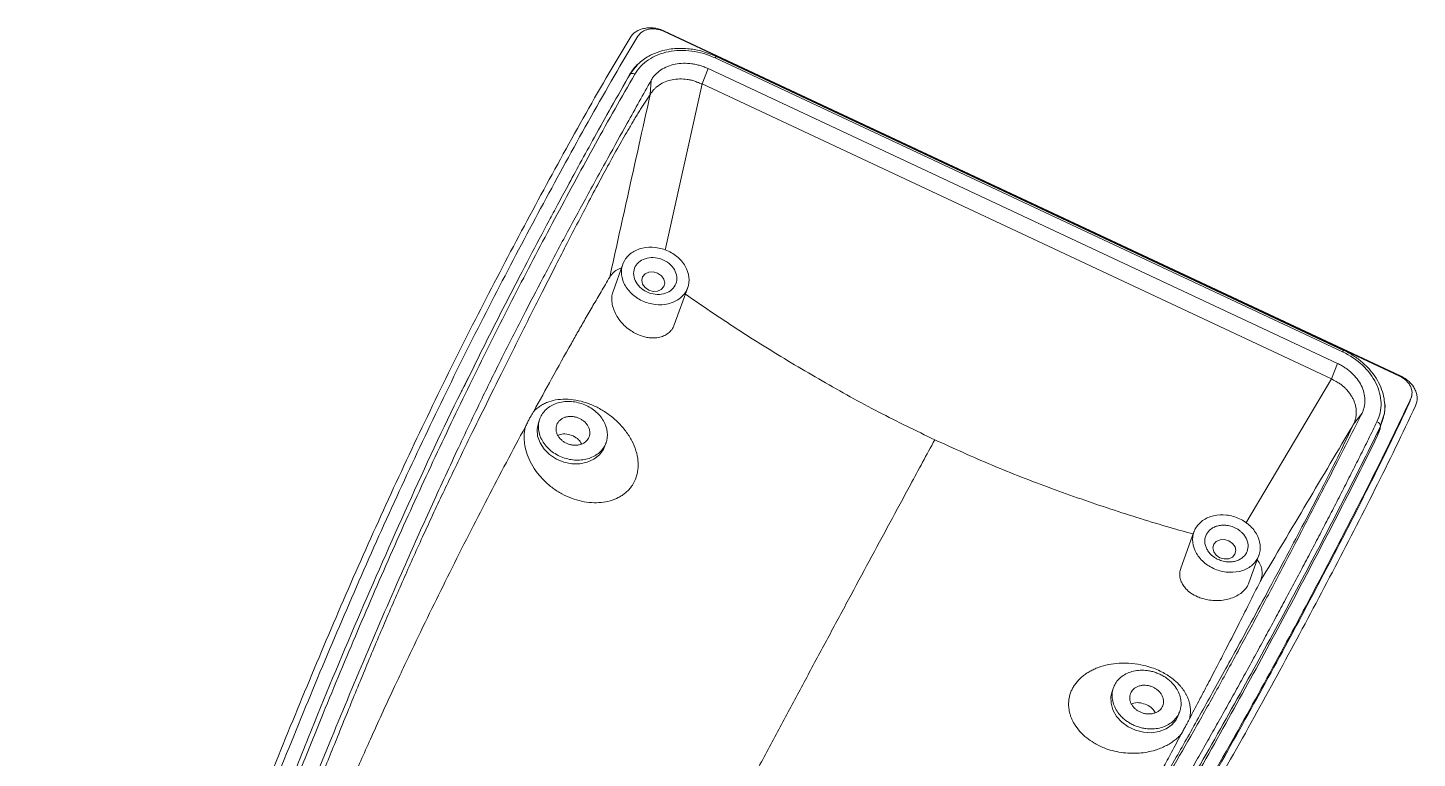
# Model space of a CAD drawing. Header units: inches. Extents: x 1474 to 3696, y 573 to 1061.
# Drawn here: x 2639.7 to 2740.4, y 757 to 809.9 of the extents above; entities that cross this region are included whole.
import ezdxf

# ---------------------------------------------------------------- set-up
doc = ezdxf.new("R2010")
doc.units = ezdxf.units.IN

msp = doc.modelspace()

# ---------------------------------------------------------------- linework, layer by layer
at = {"color": 7, "linetype": 'Continuous', "lineweight": 15}
for p, q in [((2685.748, 809.637), (2739.083, 784.654)), ((2739.149, 784.67), (2685.814, 809.653)), ((2689.485, 807.709), (2734.951, 786.412)), ((2735.024, 786.526), (2689.558, 807.823)), ((2688.985, 806.932), (2688.542, 805.822)), ((2688.985, 806.932), (2734.588, 785.57)), ((2684.785, 805.058), (2684.854, 806.096)), ((2688.542, 805.822), (2734.144, 784.461)), ((2682.798, 792.765), (2682.088, 790.797)), ((2686.527, 788.369), (2687.501, 791.067)), ((2734.588, 785.57), (2734.144, 784.461)), ((2739.908, 783.11), (2739.969, 783.295)), ((2739.892, 783.041), (2739.782, 782.705)), ((2676.785, 781.564), (2676.685, 781.286)), ((2736.355, 781.971), (2735.749, 781.186)), ((2737.731, 781.176), (2737.966, 781.892)), ((2737.688, 781.011), (2737.457, 780.308)), ((2681.482, 779.555), (2681.582, 779.832)), ((2724.182, 773.379), (2723.229, 770.738)), ((2728.164, 769.682), (2728.885, 771.682)), ((2718.35, 762.094), (2718.25, 761.816)), ((2723.047, 760.085), (2723.147, 760.362))]:
    msp.add_line(p, q, dxfattribs=at)
at = {"color": 8, "linetype": 'Continuous', "lineweight": 15}
for p, q in [((2682.403, 804.915), (2683.286, 806.494)), ((2688.542, 805.822), (2685.875, 793.774)), ((2671.239, 783.815), (2672.017, 785.362)), ((2734.144, 784.461), (2727.939, 774.012))]:
    msp.add_line(p, q, dxfattribs=at)
at = {"color": 7, "linetype": 'Continuous', "lineweight": 15, "flags": 128}
for points in [[(2683.286, 806.494), (2683.308, 806.529), (2683.34, 806.557), (2683.382, 806.577), (2683.432, 806.588), (2683.488, 806.589), (2683.548, 806.581), (2683.61, 806.564), (2683.672, 806.537)], [(2684.232, 791.86), (2684.167, 791.599), (2684.229, 791.323), (2684.408, 791.074), (2684.677, 790.89), (2684.996, 790.798), (2685.315, 790.814), (2685.586, 790.934), (2685.768, 791.14), (2685.833, 791.401), (2685.771, 791.678), (2685.591, 791.927), (2685.322, 792.111), (2685.004, 792.202), (2684.685, 792.186), (2684.414, 792.066), (2684.232, 791.86)], [(2735.01, 786.463), (2735.02, 786.494), (2735.025, 786.515), (2735.025, 786.525), (2735.02, 786.524), (2735.009, 786.511), (2734.994, 786.487), (2734.974, 786.454), (2734.951, 786.412)], [(2681.482, 779.555), (2681.388, 779.341), (2681.103, 778.948), (2680.709, 778.634), (2680.227, 778.416), (2679.684, 778.307), (2679.108, 778.311), (2678.531, 778.429), (2677.984, 778.655), (2677.496, 778.975), (2677.094, 779.374), (2676.799, 779.829), (2676.627, 780.316), (2676.588, 780.808), (2676.683, 781.28), (2676.685, 781.286)], [(2725.616, 772.475), (2725.551, 772.214), (2725.613, 771.938), (2725.792, 771.688), (2726.062, 771.504), (2726.38, 771.413), (2726.699, 771.429), (2726.97, 771.549), (2727.152, 771.755), (2727.217, 772.016), (2727.155, 772.292), (2726.976, 772.541), (2726.706, 772.725), (2726.388, 772.817), (2726.069, 772.801), (2725.798, 772.681), (2725.616, 772.475)], [(2718.25, 761.816), (2718.164, 761.459), (2718.169, 760.969), (2718.309, 760.479), (2718.574, 760.013), (2718.952, 759.599), (2719.42, 759.257), (2719.955, 759.006), (2720.528, 758.86), (2721.107, 758.827), (2721.661, 758.909), (2722.16, 759.1), (2722.578, 759.391), (2722.892, 759.767), (2723.047, 760.085)]]:
    msp.add_lwpolyline(points, dxfattribs=at)
at = {"color": 8, "linetype": 'Continuous', "lineweight": 15}
msp.add_arc((2689.831, 807.566), 0.374, 136.73673, 157.56503, dxfattribs=at)
at = {"color": 7, "linetype": 'Continuous', "lineweight": 15}
msp.add_arc((2737.354, 781.028), 0.334, 357.03115, 74.8737, dxfattribs=at)
for points, knots in [([(2685.814, 809.653), (2685.699, 809.707), (2685.581, 809.752), (2685.341, 809.823), (2685.217, 809.85), (2684.97, 809.884), (2684.848, 809.891), (2684.606, 809.886), (2684.486, 809.873), (2684.257, 809.829), (2684.148, 809.798), (2683.94, 809.716), (2683.841, 809.665), (2683.574, 809.492), (2683.428, 809.343), (2683.323, 809.17)], [0, 0, 0, 0, 0.125, 0.125, 0.25, 0.25, 0.375, 0.375, 0.5, 0.5, 0.625, 0.625, 0.75, 0.75, 1, 1, 1, 1]), ([(2683.886, 809.275), (2683.964, 809.404), (2684.073, 809.514), (2684.273, 809.646), (2684.345, 809.683), (2684.5, 809.744), (2684.583, 809.768), (2684.754, 809.802), (2684.842, 809.811), (2685.023, 809.816), (2685.117, 809.81), (2685.392, 809.772), (2685.576, 809.718), (2685.748, 809.637)], [0, 0, 0, 0, 0.25, 0.25, 0.375, 0.375, 0.5, 0.5, 0.625, 0.625, 0.75, 0.75, 1, 1, 1, 1]), ([(2683.323, 809.17), (2682.156, 807.247), (2681.03, 805.299), (2678.821, 801.375), (2677.74, 799.401), (2675.597, 795.434), (2674.536, 793.44), (2672.435, 789.402), (2671.395, 787.356), (2668.306, 781.119), (2666.294, 776.849), (2662.416, 768.17), (2660.543, 763.76), (2657.791, 757.022), (2656.883, 754.757), (2655.086, 750.185), (2654.196, 747.878), (2652.45, 743.221), (2651.596, 740.873), (2649.936, 736.136), (2649.13, 733.747), (2647.562, 728.939), (2646.799, 726.522), (2645.297, 721.692), (2644.557, 719.277), (2643.089, 714.432), (2642.358, 712.004), (2640.958, 707.098), (2640.288, 704.62), (2639.686, 702.099)], [0, 0, 0, 0, 0.0625, 0.0625, 0.125, 0.125, 0.1875, 0.1875, 0.25, 0.25, 0.375, 0.375, 0.5, 0.5, 0.5625, 0.5625, 0.625, 0.625, 0.6875, 0.6875, 0.75, 0.75, 0.8125, 0.8125, 0.875, 0.875, 0.9375, 0.9375, 1, 1, 1, 1]), ([(2640.295, 702.32), (2640.895, 704.832), (2641.563, 707.306), (2642.962, 712.207), (2643.691, 714.635), (2645.16, 719.477), (2645.9, 721.892), (2647.401, 726.721), (2648.164, 729.137), (2649.732, 733.943), (2650.538, 736.331), (2652.195, 741.063), (2653.05, 743.407), (2654.792, 748.054), (2655.679, 750.356), (2657.475, 754.922), (2658.382, 757.187), (2661.134, 763.922), (2663.006, 768.333), (2666.885, 777.011), (2668.897, 781.278), (2671.979, 787.5), (2673.017, 789.541), (2675.114, 793.572), (2676.173, 795.564), (2678.312, 799.524), (2679.392, 801.495), (2681.597, 805.412), (2682.722, 807.357), (2683.886, 809.275)], [0, 0, 0, 0, 0.0625, 0.0625, 0.125, 0.125, 0.1875, 0.1875, 0.25, 0.25, 0.3125, 0.3125, 0.375, 0.375, 0.4375, 0.4375, 0.5, 0.5, 0.625, 0.625, 0.75, 0.75, 0.8125, 0.8125, 0.875, 0.875, 0.9375, 0.9375, 1, 1, 1, 1]), ([(2689.557, 807.823), (2689.19, 807.971), (2688.528, 808.239), (2687.587, 808.391), (2686.87, 808.411), (2686.257, 808.361), (2685.607, 808.234), (2684.832, 807.949), (2683.975, 807.422), (2683.567, 806.865), (2683.344, 806.56)], [0, 0, 0, 0, 0.15694263, 0.28368115, 0.38001499, 0.45054585, 0.54082221, 0.6623639, 0.81538745, 1, 1, 1, 1]), ([(2683.672, 806.537), (2683.907, 806.942), (2684.244, 807.298), (2685.075, 807.852), (2685.568, 808.053), (2686.64, 808.269), (2687.219, 808.285), (2688.374, 808.13), (2688.951, 807.96), (2689.485, 807.709)], [0, 0, 0, 0, 0.25, 0.25, 0.5, 0.5, 0.75, 0.75, 1, 1, 1, 1]), ([(2642.199, 703.921), (2642.293, 704.296), (2642.481, 705.046), (2642.773, 706.165), (2643.071, 707.279), (2643.345, 708.273), (2643.683, 709.488), (2644.184, 711.247), (2645.038, 714.148), (2646.263, 718.194), (2647.563, 722.446), (2648.8, 726.429), (2649.865, 729.794), (2650.956, 733.153), (2652.153, 736.719), (2653.462, 740.48), (2654.898, 744.425), (2656.368, 748.334), (2657.868, 752.207), (2659.389, 756.047), (2660.823, 759.594), (2662.166, 762.85), (2663.415, 765.82), (2664.675, 768.76), (2665.948, 771.671), (2667.238, 774.553), (2668.544, 777.406), (2669.868, 780.226), (2671.203, 783.012), (2672.549, 785.76), (2673.905, 788.465), (2675.27, 791.128), (2676.643, 793.756), (2678.023, 796.353), (2679.412, 798.927), (2680.813, 801.483), (2682.226, 804.024), (2683.19, 805.7), (2683.672, 806.537)], [0, 0, 0, 0, 0.00982712, 0.0196431, 0.02944791, 0.03924154, 0.04600196, 0.06173417, 0.08614113, 0.12380531, 0.1708362, 0.20116236, 0.23153486, 0.26195454, 0.29242234, 0.32904372, 0.36569822, 0.40238591, 0.43910586, 0.47585717, 0.51263916, 0.54187568, 0.5710403, 0.60013279, 0.629153, 0.65810114, 0.68698053, 0.71579214, 0.74453647, 0.77321254, 0.80182028, 0.83035478, 0.85881464, 0.88719966, 0.91550964, 0.94374491, 0.97190841, 1, 1, 1, 1]), ([(2683.345, 806.561), (2682.88, 805.753), (2682.003, 804.228), (2680.792, 802.059), (2679.743, 800.155), (2678.852, 798.519), (2678.107, 797.139), (2677.184, 795.417), (2676.024, 793.229), (2674.206, 789.73), (2672.618, 786.617), (2671.536, 784.372), (2671.296, 783.872)], [0, 0, 0, 0, 0.1098589, 0.2074722, 0.2928461, 0.3659866, 0.4268971, 0.477416, 0.5957105, 0.7174639, 0.9370596, 1, 1, 1, 1]), ([(2684.854, 806.096), (2684.875, 806.132), (2684.918, 806.204), (2684.992, 806.307), (2685.072, 806.408), (2685.187, 806.535), (2685.347, 806.684), (2685.631, 806.896), (2686.036, 807.109), (2686.586, 807.271), (2687.18, 807.337), (2687.695, 807.306), (2688.105, 807.234), (2688.408, 807.156), (2688.704, 807.058), (2688.892, 806.973), (2688.985, 806.932)], [0, 0, 0, 0, 0.0314535, 0.0629934, 0.0946988, 0.1266477, 0.1898026, 0.2530692, 0.3781698, 0.5028677, 0.627673, 0.7525856, 0.8150254, 0.8773618, 0.9391592, 1, 1, 1, 1]), ([(2643.282, 703.295), (2643.413, 703.777), (2643.675, 704.741), (2644.069, 706.177), (2644.465, 707.606), (2644.863, 709.026), (2645.262, 710.437), (2645.662, 711.84), (2646.065, 713.236), (2646.47, 714.624), (2646.876, 716.006), (2647.502, 718.111), (2648.351, 720.918), (2649.432, 724.413), (2650.525, 727.857), (2651.755, 731.647), (2653.151, 735.804), (2654.739, 740.34), (2656.641, 745.569), (2658.892, 751.49), (2661.491, 757.997), (2664.176, 764.437), (2666.639, 770.122), (2668.848, 775.061), (2670.74, 779.169), (2672.46, 782.786), (2674.061, 786.036), (2675.542, 788.95), (2677.066, 791.873), (2678.571, 794.699), (2680.131, 797.574), (2681.635, 800.312), (2683.227, 803.182), (2684.276, 805.061), (2684.854, 806.096)], [0, 0, 0, 0, 0.0126732, 0.0253091, 0.0379066, 0.0504646, 0.0629825, 0.0754611, 0.0879015, 0.1003047, 0.1126716, 0.1250031, 0.1569132, 0.1883746, 0.2194009, 0.2500039, 0.2910741, 0.3327463, 0.3750024, 0.4366796, 0.4999939, 0.5620302, 0.6249931, 0.6689584, 0.7106297, 0.7499901, 0.7805564, 0.8124804, 0.8427999, 0.8749748, 0.9047887, 0.9374869, 0.9655574, 1, 1, 1, 1]), ([(2684.785, 805.058), (2684.8, 805.081), (2684.831, 805.132), (2684.889, 805.216), (2684.964, 805.314), (2685.067, 805.434), (2685.181, 805.548), (2685.308, 805.657), (2685.519, 805.811), (2685.863, 805.99), (2686.367, 806.142), (2686.907, 806.199), (2687.372, 806.174), (2687.742, 806.109), (2687.975, 806.035), (2688.155, 805.966), (2688.289, 805.913), (2688.413, 805.866), (2688.5, 805.836), (2688.542, 805.822)], [0, 0, 0, 0, 0.0230689, 0.0512048, 0.084618, 0.1235257, 0.1770994, 0.2104196, 0.2530502, 0.3783667, 0.5026647, 0.6297222, 0.752246, 0.8125787, 0.877095, 0.9134655, 0.9389302, 0.971238, 1, 1, 1, 1]), ([(2684.785, 805.058), (2684.725, 804.968), (2684.603, 804.786), (2684.419, 804.503), (2684.231, 804.211), (2684.041, 803.909), (2683.848, 803.598), (2683.651, 803.277), (2683.452, 802.946), (2683.071, 802.305), (2682.486, 801.29), (2681.727, 799.921), (2680.936, 798.45), (2680.156, 796.968), (2679.356, 795.427), (2678.555, 793.873), (2677.785, 792.372), (2676.764, 790.366), (2675.507, 787.872), (2674.013, 784.874), (2672.807, 782.436), (2671.857, 780.506), (2671.136, 779.03), (2670.403, 777.513), (2669.671, 775.981), (2668.967, 774.482), (2668.258, 772.948), (2667.584, 771.462), (2666.902, 769.929), (2666.224, 768.375), (2665.314, 766.257), (2664.402, 764.091), (2663.508, 761.93), (2662.823, 760.255), (2662.161, 758.624), (2661.296, 756.478), (2660.229, 753.809), (2658.965, 750.611), (2657.682, 747.325), (2656.681, 744.716), (2655.921, 742.69), (2655.432, 741.366), (2654.947, 740.035), (2654.468, 738.697), (2653.743, 736.64), (2652.809, 733.911), (2651.861, 731.02), (2651.126, 728.723), (2650.387, 726.384), (2649.479, 723.461), (2648.58, 720.536), (2647.874, 718.242), (2647.35, 716.538), (2646.837, 714.879), (2646.321, 713.208), (2645.81, 711.533), (2645.298, 709.817), (2644.8, 708.083), (2644.388, 706.584), (2644.069, 705.374), (2643.829, 704.435), (2643.599, 703.509), (2643.452, 702.891), (2643.38, 702.586)], [0, 0, 0, 0, 0.0037539, 0.0075516, 0.0113942, 0.0152829, 0.0192191, 0.0232039, 0.0272383, 0.0313235, 0.0462728, 0.0625076, 0.0768899, 0.0937779, 0.1094407, 0.1251017, 0.1423099, 0.15641, 0.1877173, 0.2201636, 0.250325, 0.264772, 0.2816419, 0.2973037, 0.3129632, 0.3300421, 0.3442662, 0.3605515, 0.3755476, 0.3905354, 0.4067961, 0.4380069, 0.4536053, 0.469201, 0.4861711, 0.5003881, 0.5306474, 0.562763, 0.5923303, 0.625138, 0.6376427, 0.6501324, 0.6626081, 0.6750647, 0.6874964, 0.7196933, 0.7499293, 0.7655622, 0.7811982, 0.8124671, 0.8437148, 0.8599426, 0.8749407, 0.8905547, 0.9061733, 0.9217903, 0.9374016, 0.9536457, 0.9686763, 0.9768461, 0.98478, 0.9924928, 1, 1, 1, 1]), ([(2681.851, 791.83), (2682.276, 793.755), (2683.251, 798.165), (2684.232, 802.574), (2684.785, 805.058)], [0, 0, 0, 0, 0.4365194, 1, 1, 1, 1]), ([(2684.201, 790.119), (2683.906, 790.257), (2683.635, 790.442), (2683.183, 790.878), (2683.003, 791.129), (2682.76, 791.657), (2682.698, 791.935), (2682.701, 792.475), (2682.766, 792.737), (2683.014, 793.208), (2683.197, 793.415), (2683.653, 793.743), (2683.925, 793.864), (2684.519, 794.001), (2684.84, 794.016), (2685.481, 793.94), (2685.802, 793.849), (2686.097, 793.71)], [0, 0, 0, 0, 0.125, 0.125, 0.25, 0.25, 0.375, 0.375, 0.5, 0.5, 0.625, 0.625, 0.75, 0.75, 0.875, 0.875, 1, 1, 1, 1]), ([(2686.097, 793.71), (2686.393, 793.572), (2686.664, 793.386), (2687.115, 792.951), (2687.296, 792.7), (2687.538, 792.172), (2687.601, 791.894), (2687.598, 791.354), (2687.532, 791.091), (2687.284, 790.621), (2687.101, 790.414), (2686.646, 790.085), (2686.373, 789.965), (2685.779, 789.828), (2685.459, 789.812), (2684.817, 789.888), (2684.497, 789.98), (2684.201, 790.119)], [0, 0, 0, 0, 0.125, 0.125, 0.25, 0.25, 0.375, 0.375, 0.5, 0.5, 0.625, 0.625, 0.75, 0.75, 0.875, 0.875, 1, 1, 1, 1]), ([(2682.7, 792.491), (2682.628, 792.469), (2682.408, 792.401), (2682.107, 792.184), (2681.936, 791.948), (2681.851, 791.83)], [0, 0, 0, 0, 0.1952403, 0.598646, 1, 1, 1, 1]), ([(2685.756, 793.064), (2685.567, 793.152), (2685.362, 793.211), (2684.951, 793.26), (2684.746, 793.25), (2684.366, 793.162), (2684.192, 793.085), (2683.9, 792.875), (2683.783, 792.742), (2683.624, 792.441), (2683.582, 792.273), (2683.58, 791.927), (2683.62, 791.75), (2683.776, 791.412), (2683.891, 791.251), (2684.18, 790.972), (2684.353, 790.854), (2684.543, 790.765)], [0, 0, 0, 0, 0.125, 0.125, 0.25, 0.25, 0.375, 0.375, 0.5, 0.5, 0.625, 0.625, 0.75, 0.75, 0.875, 0.875, 1, 1, 1, 1]), ([(2684.543, 790.765), (2684.732, 790.676), (2684.937, 790.618), (2685.347, 790.569), (2685.553, 790.579), (2685.932, 790.667), (2686.107, 790.744), (2686.399, 790.954), (2686.516, 791.087), (2686.674, 791.388), (2686.716, 791.556), (2686.718, 791.901), (2686.678, 792.079), (2686.523, 792.417), (2686.408, 792.577), (2686.119, 792.856), (2685.945, 792.975), (2685.756, 793.064)], [0, 0, 0, 0, 0.125, 0.125, 0.25, 0.25, 0.375, 0.375, 0.5, 0.5, 0.625, 0.625, 0.75, 0.75, 0.875, 0.875, 1, 1, 1, 1]), ([(2681.851, 791.83), (2681.643, 791.479), (2681.236, 790.795), (2680.647, 789.786), (2680.091, 788.824), (2679.569, 787.912), (2678.754, 786.472), (2677.679, 784.548), (2676.775, 782.894), (2676.342, 782.103)], [0, 0, 0, 0, 0.1113051, 0.2169696, 0.3169794, 0.4113265, 0.5000051, 0.7609689, 1, 1, 1, 1]), ([(2683.412, 787.931), (2683.268, 788.034), (2682.997, 788.229), (2682.646, 788.596), (2682.363, 788.988), (2682.148, 789.417), (2682.018, 789.85), (2681.984, 790.274), (2682.012, 790.594), (2682.08, 790.751), (2682.099, 790.793)], [0, 0, 0, 0, 0.1441567, 0.2722752, 0.4123143, 0.5438154, 0.6814962, 0.8154344, 0.9504385, 1, 1, 1, 1]), ([(2705.397, 780.047), (2704.042, 780.704), (2701.283, 782.041), (2697.243, 784.273), (2693.27, 786.658), (2689.972, 788.769), (2688.025, 790.118), (2687.332, 790.598)], [0, 0, 0, 0, 0.215642, 0.4392032, 0.6597307, 0.878826, 1, 1, 1, 1]), ([(2686.525, 788.397), (2686.498, 788.321), (2686.431, 788.129), (2686.226, 787.874), (2685.936, 787.647), (2685.576, 787.492), (2685.235, 787.428), (2684.914, 787.421), (2684.62, 787.447), (2684.223, 787.534), (2683.804, 787.693), (2683.523, 787.863), (2683.412, 787.931)], [0, 0, 0, 0, 0.0734194, 0.1861308, 0.3050806, 0.4150107, 0.5366888, 0.599335, 0.6766004, 0.7684771, 0.9076294, 1, 1, 1, 1]), ([(2734.951, 786.412), (2735.485, 786.162), (2735.977, 785.832), (2736.803, 785.059), (2737.137, 784.615), (2737.595, 783.682), (2737.72, 783.192), (2737.746, 782.236), (2737.645, 781.77), (2737.441, 781.351)], [0, 0, 0, 0, 0.25, 0.25, 0.5, 0.5, 0.75, 0.75, 1, 1, 1, 1]), ([(2737.998, 782.595), (2737.981, 782.796), (2737.944, 783.222), (2737.73, 783.87), (2737.395, 784.516), (2736.943, 785.122), (2736.388, 785.67), (2735.747, 786.153), (2735.265, 786.401), (2735.023, 786.526)], [0, 0, 0, 0, 0.12806353, 0.27183057, 0.41629672, 0.56126647, 0.70686322, 0.85307514, 1, 1, 1, 1]), ([(2734.588, 785.57), (2734.633, 785.548), (2734.726, 785.505), (2734.86, 785.432), (2734.993, 785.354), (2735.166, 785.243), (2735.374, 785.092), (2735.682, 784.828), (2736.017, 784.461), (2736.317, 783.976), (2736.51, 783.466), (2736.57, 783.035), (2736.561, 782.695), (2736.523, 782.444), (2736.458, 782.2), (2736.389, 782.047), (2736.355, 781.971)], [0, 0, 0, 0, 0.0303239, 0.0608272, 0.0915863, 0.1226757, 0.1849585, 0.2474522, 0.3723311, 0.4971706, 0.6218443, 0.7469696, 0.8102165, 0.8733912, 0.9370167, 1, 1, 1, 1]), ([(2734.144, 784.461), (2734.169, 784.446), (2734.22, 784.414), (2734.301, 784.367), (2734.392, 784.316), (2734.503, 784.256), (2734.67, 784.161), (2734.869, 784.033), (2735.065, 783.865), (2735.253, 783.674), (2735.426, 783.468), (2735.584, 783.238), (2735.706, 783.022), (2735.805, 782.793), (2735.88, 782.56), (2735.927, 782.32), (2735.948, 782.092), (2735.94, 781.885), (2735.919, 781.73), (2735.894, 781.603), (2735.865, 781.49), (2735.827, 781.372), (2735.788, 781.272), (2735.761, 781.213), (2735.749, 781.186)], [0, 0, 0, 0, 0.01893243, 0.03925105, 0.06105111, 0.08761135, 0.12285688, 0.18915054, 0.2476353, 0.29758167, 0.37277836, 0.43511608, 0.4973424, 0.55529645, 0.62155722, 0.68416263, 0.74710515, 0.80573389, 0.84916631, 0.87203963, 0.91005973, 0.94404978, 0.97402204, 1, 1, 1, 1]), ([(2739.892, 783.041), (2739.955, 783.177), (2739.984, 783.324), (2739.976, 783.553), (2739.964, 783.629), (2739.924, 783.782), (2739.895, 783.859), (2739.82, 784.007), (2739.776, 784.079), (2739.67, 784.218), (2739.61, 784.284), (2739.412, 784.467), (2739.255, 784.573), (2739.083, 784.654)], [0, 0, 0, 0, 0.25, 0.25, 0.375, 0.375, 0.5, 0.5, 0.625, 0.625, 0.75, 0.75, 1, 1, 1, 1]), ([(2739.149, 784.67), (2739.264, 784.616), (2739.372, 784.554), (2739.578, 784.417), (2739.675, 784.341), (2739.853, 784.176), (2739.932, 784.089), (2740.073, 783.904), (2740.134, 783.806), (2740.233, 783.608), (2740.272, 783.508), (2740.327, 783.302), (2740.343, 783.198), (2740.355, 782.894), (2740.316, 782.695), (2740.232, 782.513)], [0, 0, 0, 0, 0.125, 0.125, 0.25, 0.25, 0.375, 0.375, 0.5, 0.5, 0.625, 0.625, 0.75, 0.75, 1, 1, 1, 1]), ([(2658.093, 753.643), (2658.732, 755.267), (2660.514, 759.803), (2663.543, 767.05), (2667.22, 775.368), (2669.812, 780.979), (2671.185, 783.707), (2671.239, 783.815)], [0, 0, 0, 0, 0.1550331, 0.4328531, 0.7107087, 0.9885426, 1, 1, 1, 1]), ([(2676.342, 782.103), (2676.379, 782.141), (2676.454, 782.218), (2676.574, 782.324), (2676.701, 782.423), (2676.834, 782.514), (2676.974, 782.597), (2677.121, 782.673), (2677.275, 782.741), (2677.59, 782.86), (2678.098, 782.98), (2678.828, 783.005), (2679.591, 782.902), (2680.363, 782.67), (2681.118, 782.324), (2681.832, 781.867), (2682.478, 781.311), (2683.032, 780.672), (2683.475, 779.978), (2683.779, 779.252), (2683.899, 778.645), (2683.916, 778.175), (2683.89, 777.832), (2683.825, 777.502), (2683.734, 777.224), (2683.63, 776.993), (2683.525, 776.803), (2683.442, 776.687), (2683.4, 776.628)], [0, 0, 0, 0, 0.015585, 0.0311164, 0.0466296, 0.0621602, 0.0777439, 0.0934158, 0.1092111, 0.1251638, 0.1874804, 0.2500594, 0.31263, 0.3753428, 0.4382462, 0.5001551, 0.5626381, 0.6252018, 0.6876654, 0.7500341, 0.8122924, 0.8433677, 0.8745887, 0.9058458, 0.9370937, 0.9581389, 0.979075, 1, 1, 1, 1]), ([(2678.216, 778.865), (2677.915, 779.006), (2677.638, 779.195), (2677.178, 779.64), (2676.994, 779.895), (2676.746, 780.434), (2676.683, 780.717), (2676.686, 781.268), (2676.752, 781.536), (2677.006, 782.016), (2677.192, 782.227), (2677.657, 782.562), (2677.935, 782.685), (2678.54, 782.825), (2678.868, 782.841), (2679.522, 782.763), (2679.849, 782.67), (2680.15, 782.528)], [0, 0, 0, 0, 0.125, 0.125, 0.25, 0.25, 0.375, 0.375, 0.5, 0.5, 0.625, 0.625, 0.75, 0.75, 0.875, 0.875, 1, 1, 1, 1]), ([(2739.782, 782.705), (2738.843, 780.681), (2737.86, 778.67), (2735.845, 774.664), (2734.813, 772.67), (2732.724, 768.687), (2731.665, 766.695), (2729.502, 762.695), (2728.396, 760.685), (2724.998, 754.611), (2722.629, 750.511), (2717.703, 742.323), (2715.15, 738.23), (2711.211, 732.05), (2709.879, 729.984), (2707.181, 725.84), (2705.813, 723.762), (2703.031, 719.602), (2701.618, 717.519), (2698.728, 713.363), (2697.255, 711.287), (2694.263, 707.148), (2692.745, 705.086), (2689.693, 700.983), (2688.159, 698.941), (2685.077, 694.854), (2683.528, 692.81), (2680.366, 688.733), (2678.751, 686.703), (2677.068, 684.697)], [0, 0, 0, 0, 0.0625, 0.0625, 0.125, 0.125, 0.1875, 0.1875, 0.25, 0.25, 0.375, 0.375, 0.5, 0.5, 0.5625, 0.5625, 0.625, 0.625, 0.6875, 0.6875, 0.75, 0.75, 0.8125, 0.8125, 0.875, 0.875, 0.9375, 0.9375, 1, 1, 1, 1]), ([(2677.181, 685.042), (2678.864, 687.046), (2680.48, 689.076), (2683.641, 693.152), (2685.19, 695.196), (2688.272, 699.283), (2689.805, 701.325), (2692.858, 705.428), (2694.376, 707.49), (2697.368, 711.629), (2698.841, 713.704), (2701.73, 717.859), (2703.143, 719.942), (2705.925, 724.101), (2707.292, 726.179), (2709.99, 730.323), (2711.322, 732.388), (2715.261, 738.567), (2717.814, 742.66), (2722.739, 750.847), (2725.109, 754.948), (2728.506, 761.021), (2729.612, 763.031), (2731.775, 767.031), (2732.834, 769.023), (2734.923, 773.006), (2735.955, 775), (2737.97, 779.006), (2738.953, 781.016), (2739.892, 783.041)], [0, 0, 0, 0, 0.0625, 0.0625, 0.125, 0.125, 0.1875, 0.1875, 0.25, 0.25, 0.3125, 0.3125, 0.375, 0.375, 0.4375, 0.4375, 0.5, 0.5, 0.625, 0.625, 0.75, 0.75, 0.8125, 0.8125, 0.875, 0.875, 0.9375, 0.9375, 1, 1, 1, 1]), ([(2740.232, 782.513), (2739.291, 780.484), (2738.306, 778.47), (2736.287, 774.457), (2735.253, 772.46), (2733.161, 768.47), (2732.1, 766.475), (2729.933, 762.468), (2728.826, 760.454), (2725.419, 754.366), (2723.049, 750.264), (2718.122, 742.076), (2715.57, 737.984), (2711.629, 731.803), (2710.297, 729.736), (2707.596, 725.588), (2706.227, 723.506), (2703.44, 719.336), (2702.022, 717.252), (2699.131, 713.092), (2697.657, 711.015), (2694.663, 706.875), (2693.145, 704.813), (2690.092, 700.709), (2688.558, 698.666), (2685.474, 694.579), (2683.926, 692.532), (2680.761, 688.453), (2679.144, 686.419), (2677.455, 684.407)], [0, 0, 0, 0, 0.0625, 0.0625, 0.125, 0.125, 0.1875, 0.1875, 0.25, 0.25, 0.375, 0.375, 0.5, 0.5, 0.5625, 0.5625, 0.625, 0.625, 0.6875, 0.6875, 0.75, 0.75, 0.8125, 0.8125, 0.875, 0.875, 0.9375, 0.9375, 1, 1, 1, 1]), ([(2680.15, 782.528), (2680.452, 782.387), (2680.728, 782.198), (2681.189, 781.754), (2681.372, 781.498), (2681.62, 780.959), (2681.684, 780.676), (2681.68, 780.125), (2681.614, 779.857), (2681.361, 779.378), (2681.174, 779.166), (2680.71, 778.831), (2680.431, 778.708), (2679.826, 778.569), (2679.499, 778.553), (2678.844, 778.63), (2678.518, 778.724), (2678.216, 778.865)], [0, 0, 0, 0, 0.125, 0.125, 0.25, 0.25, 0.375, 0.375, 0.5, 0.5, 0.625, 0.625, 0.75, 0.75, 0.875, 0.875, 1, 1, 1, 1]), ([(2737.96, 781.866), (2737.995, 782.084), (2738.034, 782.325), (2738.001, 782.571), (2737.998, 782.595)], [0, 0, 0, 0, 0.90443468, 1, 1, 1, 1]), ([(2739.85, 782.96), (2739.85, 782.944), (2739.853, 782.853), (2739.814, 782.772), (2739.782, 782.705)], [0, 0, 0, 0, 0.1792158, 1, 1, 1, 1]), ([(2675.74, 780.992), (2675.764, 781.042), (2675.811, 781.14), (2675.881, 781.281), (2675.927, 781.371), (2675.951, 781.416)], [0, 0, 0, 0, 0.3356617, 0.6687395, 1, 1, 1, 1]), ([(2736.355, 781.971), (2735.819, 780.916), (2734.847, 779.002), (2733.356, 776.084), (2731.927, 773.312), (2730.414, 770.415), (2728.916, 767.586), (2727.351, 764.682), (2725.774, 761.812), (2723.638, 758.006), (2720.818, 753.146), (2717.288, 747.251), (2713.616, 741.278), (2709.875, 735.333), (2706.047, 729.401), (2702.072, 723.415), (2698.002, 717.465), (2694.497, 712.508), (2691.657, 708.59), (2689.495, 705.647), (2687.283, 702.682), (2685.298, 700.057), (2683.555, 697.775), (2682.066, 695.842), (2680.559, 693.9), (2679.033, 691.947), (2677.489, 689.982), (2676.446, 688.665), (2675.924, 688.005)], [0, 0, 0, 0, 0.0344422, 0.0625133, 0.0952109, 0.1250256, 0.1571998, 0.1875202, 0.2194436, 0.2500107, 0.3099173, 0.3750067, 0.437969, 0.5000063, 0.56332, 0.6249981, 0.6881634, 0.7499954, 0.780598, 0.8116241, 0.8430859, 0.8749967, 0.8955687, 0.9162407, 0.9370171, 0.9579026, 0.9788985, 1, 1, 1, 1]), ([(2675.951, 781.416), (2675.973, 781.458), (2676.017, 781.542), (2676.082, 781.663), (2676.148, 781.78), (2676.213, 781.892), (2676.278, 782.001), (2676.321, 782.069), (2676.342, 782.103)], [0, 0, 0, 0, 0.1616683, 0.3248876, 0.4900035, 0.6573495, 0.8272463, 1, 1, 1, 1]), ([(2737.441, 781.351), (2737.237, 780.933), (2736.828, 780.097), (2736.204, 778.846), (2735.572, 777.594), (2734.934, 776.343), (2734.29, 775.092), (2733.641, 773.84), (2732.986, 772.587), (2732.327, 771.332), (2731.662, 770.076), (2730.991, 768.816), (2730.314, 767.553), (2729.63, 766.286), (2728.939, 765.015), (2728.241, 763.739), (2727.535, 762.457), (2726.821, 761.17), (2726.098, 759.877), (2725.366, 758.579), (2724.627, 757.277), (2723.88, 755.97), (2723.125, 754.659), (2722.362, 753.344), (2721.592, 752.027), (2720.813, 750.707), (2720.027, 749.385), (2719.233, 748.062), (2718.431, 746.736), (2717.622, 745.408), (2716.806, 744.079), (2715.983, 742.746), (2715.152, 741.411), (2714.315, 740.072), (2713.472, 738.731), (2712.621, 737.386), (2710.947, 734.753), (2708.42, 730.823), (2704.989, 725.579), (2701.467, 720.319), (2698.146, 715.526), (2695.06, 711.205), (2692.252, 707.362), (2689.742, 703.985), (2687.584, 701.108), (2685.817, 698.759), (2684.148, 696.549), (2682.572, 694.477), (2681.085, 692.546), (2679.684, 690.758), (2678.371, 689.114), (2677.514, 688.069), (2677.104, 687.57)], [0, 0, 0, 0, 0.0135716, 0.027164, 0.0407771, 0.0544109, 0.0680653, 0.0817405, 0.0954371, 0.1091553, 0.122895, 0.136656, 0.1504385, 0.1642425, 0.1780678, 0.1919144, 0.2057826, 0.2196714, 0.2335802, 0.2475086, 0.261457, 0.2754252, 0.2894132, 0.3034207, 0.3174477, 0.3314947, 0.3455615, 0.3596481, 0.3737554, 0.3878835, 0.4020325, 0.4162023, 0.4303929, 0.4446043, 0.4588364, 0.4730893, 0.4873628, 0.54243, 0.59749, 0.65254, 0.7075776, 0.7481974, 0.7887255, 0.8291636, 0.8556626, 0.8806948, 0.9042573, 0.9263492, 0.9469696, 0.9661181, 0.9837949, 1, 1, 1, 1]), ([(2679.657, 781.595), (2679.621, 781.61), (2679.549, 781.642), (2679.437, 781.679), (2679.324, 781.708), (2679.164, 781.735), (2678.958, 781.745), (2678.717, 781.713), (2678.494, 781.639), (2678.248, 781.493), (2678.026, 781.239), (2677.944, 780.919), (2677.97, 780.646), (2678.042, 780.434), (2678.159, 780.233), (2678.317, 780.057), (2678.501, 779.908), (2678.64, 779.835), (2678.709, 779.799)], [0, 0, 0, 0, 0.0302227, 0.0601593, 0.0900783, 0.1202482, 0.1852401, 0.2503686, 0.3153605, 0.3804892, 0.5000654, 0.6196416, 0.6846334, 0.749762, 0.8147539, 0.8798825, 0.9398391, 1, 1, 1, 1]), ([(2678.709, 779.799), (2678.745, 779.783), (2678.817, 779.751), (2678.929, 779.714), (2679.043, 779.685), (2679.203, 779.658), (2679.409, 779.648), (2679.65, 779.681), (2679.872, 779.755), (2680.119, 779.9), (2680.34, 780.155), (2680.422, 780.475), (2680.396, 780.748), (2680.325, 780.959), (2680.207, 781.16), (2680.05, 781.336), (2679.866, 781.486), (2679.727, 781.558), (2679.657, 781.595)], [0, 0, 0, 0, 0.0302227, 0.0601593, 0.0900783, 0.1202482, 0.1852401, 0.2503686, 0.3153605, 0.3804892, 0.5000654, 0.6196416, 0.6846334, 0.749762, 0.8147539, 0.8798825, 0.9398391, 1, 1, 1, 1]), ([(2675.74, 780.992), (2675.279, 780.133), (2674.356, 778.414), (2672.989, 775.804), (2671.622, 773.145), (2670.279, 770.483), (2668.956, 767.807), (2667.589, 764.988), (2666.105, 761.85), (2664.588, 758.549), (2663.09, 755.161), (2662.018, 752.687), (2661.415, 751.248), (2661.294, 750.958)], [0, 0, 0, 0, 0.0900747, 0.1801577, 0.2701647, 0.3628607, 0.4508465, 0.5403124, 0.6463914, 0.7648937, 0.8658459, 0.9730118, 1, 1, 1, 1]), ([(2683.4, 776.628), (2683.37, 776.589), (2683.309, 776.511), (2683.209, 776.4), (2683.102, 776.295), (2682.989, 776.197), (2682.869, 776.103), (2682.743, 776.016), (2682.61, 775.935), (2682.336, 775.786), (2681.89, 775.611), (2681.235, 775.489), (2680.536, 775.477), (2679.811, 775.582), (2679.083, 775.792), (2678.376, 776.113), (2677.712, 776.537), (2677.107, 777.055), (2676.583, 777.644), (2676.16, 778.292), (2675.854, 778.974), (2675.706, 779.556), (2675.651, 780.016), (2675.645, 780.354), (2675.671, 780.682), (2675.717, 780.889), (2675.74, 780.992)], [0, 0, 0, 0, 0.0156283, 0.0312123, 0.0467839, 0.0623748, 0.0780164, 0.0937395, 0.109574, 0.1255488, 0.1880553, 0.2502612, 0.3123766, 0.3751619, 0.438073, 0.5000339, 0.5623734, 0.6249034, 0.6879368, 0.7498601, 0.8119844, 0.8745876, 0.9062501, 0.9375188, 0.9686733, 1, 1, 1, 1]), ([(2735.749, 781.186), (2735.419, 780.49), (2734.763, 779.106), (2733.585, 776.767), (2732.356, 774.391), (2731.022, 771.863), (2729.689, 769.362), (2728.454, 767.067), (2727.401, 765.133), (2726.471, 763.437), (2725.546, 761.764), (2724.629, 760.121), (2723.75, 758.555), (2722.856, 756.976), (2721.891, 755.287), (2720.826, 753.442), (2719.719, 751.548), (2718.588, 749.637), (2717.471, 747.772), (2716.31, 745.858), (2715.312, 744.231), (2714.447, 742.831), (2713.735, 741.685), (2713.001, 740.509), (2712.221, 739.266), (2711.462, 738.062), (2710.694, 736.85), (2709.99, 735.743), (2708.897, 734.032), (2707.398, 731.7), (2705.496, 728.772), (2703.536, 725.788), (2701.567, 722.832), (2699.716, 720.102), (2698.02, 717.643), (2696.488, 715.449), (2695.215, 713.652), (2694.239, 712.285), (2693.577, 711.364), (2692.944, 710.488), (2692.301, 709.602), (2691.713, 708.794), (2691.076, 707.923), (2690.438, 707.054), (2689.746, 706.114), (2689.066, 705.196), (2688.388, 704.282), (2687.696, 703.355), (2687.008, 702.435), (2686.341, 701.546), (2685.689, 700.68), (2685.067, 699.857), (2684.46, 699.055), (2683.869, 698.278), (2683.267, 697.486), (2682.458, 696.427), (2681.476, 695.148), (2680.309, 693.639), (2679.165, 692.171), (2677.967, 690.647), (2676.832, 689.214), (2676.065, 688.258), (2675.731, 687.842)], [0, 0, 0, 0, 0.0260556, 0.0518548, 0.0785924, 0.102934, 0.1316924, 0.1574615, 0.1756067, 0.1931289, 0.2115796, 0.2292503, 0.2462011, 0.2625187, 0.2810662, 0.3018616, 0.323409, 0.3434436, 0.3644312, 0.3839331, 0.4047618, 0.4161198, 0.428182, 0.440895, 0.4531064, 0.4671884, 0.4786683, 0.4911303, 0.5019118, 0.532384, 0.5646811, 0.594858, 0.6275027, 0.6594157, 0.6821164, 0.7055313, 0.7287248, 0.7386561, 0.7484294, 0.7575695, 0.76607, 0.7761827, 0.7828861, 0.7933825, 0.8035082, 0.8124955, 0.8223879, 0.8324843, 0.8420216, 0.8518171, 0.8610749, 0.8700173, 0.8785978, 0.8873547, 0.8956916, 0.9048773, 0.9226604, 0.9384222, 0.955, 0.9706956, 0.9872416, 1, 1, 1, 1]), ([(2737.457, 780.308), (2736.52, 778.383), (2735.552, 776.468), (2733.585, 772.649), (2732.588, 770.746), (2730.561, 766.933), (2729.532, 765.023), (2727.427, 761.181), (2726.35, 759.247), (2724.148, 755.358), (2723.025, 753.404), (2720.732, 749.49), (2719.563, 747.531), (2715.994, 741.658), (2713.536, 737.738), (2709.749, 731.821), (2708.471, 729.842), (2705.88, 725.876), (2704.568, 723.887), (2701.898, 719.908), (2700.542, 717.916), (2697.774, 713.942), (2696.362, 711.956), (2693.499, 707.998), (2692.048, 706.025), (2689.128, 702.098), (2687.66, 700.145), (2684.716, 696.235), (2683.239, 694.278), (2680.229, 690.376), (2678.694, 688.432), (2677.104, 686.506)], [0, 0, 0, 0, 0.0625, 0.0625, 0.125, 0.125, 0.1875, 0.1875, 0.25, 0.25, 0.3125, 0.3125, 0.375, 0.375, 0.5, 0.5, 0.5625, 0.5625, 0.625, 0.625, 0.6875, 0.6875, 0.75, 0.75, 0.8125, 0.8125, 0.875, 0.875, 0.9375, 0.9375, 1, 1, 1, 1]), ([(2677.344, 687.234), (2678.934, 689.159), (2680.469, 691.103), (2683.479, 695.003), (2684.956, 696.959), (2687.899, 700.867), (2689.367, 702.82), (2692.286, 706.747), (2693.738, 708.719), (2696.601, 712.677), (2698.011, 714.661), (2700.78, 718.635), (2702.136, 720.625), (2704.804, 724.603), (2706.116, 726.591), (2708.706, 730.555), (2709.984, 732.533), (2713.769, 738.447), (2716.227, 742.365), (2719.795, 748.238), (2720.964, 750.196), (2723.256, 754.109), (2724.379, 756.063), (2726.581, 759.951), (2727.658, 761.884), (2729.762, 765.726), (2730.792, 767.635), (2732.818, 771.448), (2733.815, 773.351), (2735.782, 777.17), (2736.75, 779.086), (2737.688, 781.011)], [0, 0, 0, 0, 0.0625, 0.0625, 0.125, 0.125, 0.1875, 0.1875, 0.25, 0.25, 0.3125, 0.3125, 0.375, 0.375, 0.4375, 0.4375, 0.5, 0.5, 0.625, 0.625, 0.6875, 0.6875, 0.75, 0.75, 0.8125, 0.8125, 0.875, 0.875, 0.9375, 0.9375, 1, 1, 1, 1]), ([(2679.199, 780.324), (2679.045, 780.378), (2678.738, 780.487), (2678.334, 780.482), (2678.153, 780.391), (2678.101, 780.364)], [0, 0, 0, 0, 0.4162151, 0.8324302, 1, 1, 1, 1]), ([(2679.807, 779.759), (2679.744, 779.863), (2679.603, 780.096), (2679.343, 780.243), (2679.199, 780.324)], [0, 0, 0, 0, 0.4459573, 1, 1, 1, 1]), ([(2737.72, 781.182), (2737.716, 781.13), (2737.69, 780.821), (2737.562, 780.54), (2737.457, 780.308)], [0, 0, 0, 0, 0.1705727, 1, 1, 1, 1]), ([(2690.77, 752.835), (2691.002, 753.272), (2691.758, 754.692), (2693.032, 757.077), (2694.584, 759.975), (2696.123, 762.841), (2697.648, 765.677), (2699.156, 768.481), (2701.153, 772.191), (2703.225, 776.035), (2704.808, 778.961), (2705.397, 780.047)], [0.37364323, 0.37364323, 0.37364323, 0.37364323, 0.40190594, 0.4658028, 0.52969966, 0.59359652, 0.65749338, 0.72139024, 0.7852871, 0.91308082, 0.98856357, 0.98856357, 0.98856357, 0.98856357]), ([(2705.397, 780.047), (2706.767, 779.428), (2709.556, 778.166), (2713.822, 776.507), (2718.143, 775.008), (2721.576, 773.924), (2723.572, 773.377), (2724.126, 773.224)], [0, 0, 0, 0, 0.2238836, 0.455973, 0.6849188, 0.9123806, 1, 1, 1, 1]), ([(2725.585, 770.733), (2725.29, 770.872), (2725.019, 771.057), (2724.567, 771.493), (2724.387, 771.743), (2724.144, 772.272), (2724.082, 772.549), (2724.085, 773.09), (2724.15, 773.352), (2724.399, 773.822), (2724.581, 774.03), (2725.037, 774.358), (2725.31, 774.479), (2725.903, 774.615), (2726.224, 774.631), (2726.865, 774.555), (2727.186, 774.463), (2727.481, 774.325)], [0, 0, 0, 0, 0.125, 0.125, 0.25, 0.25, 0.375, 0.375, 0.5, 0.5, 0.625, 0.625, 0.75, 0.75, 0.875, 0.875, 1, 1, 1, 1]), ([(2727.481, 774.325), (2727.777, 774.186), (2728.048, 774.001), (2728.499, 773.565), (2728.68, 773.315), (2728.922, 772.786), (2728.985, 772.509), (2728.982, 771.968), (2728.916, 771.706), (2728.668, 771.236), (2728.485, 771.028), (2728.03, 770.7), (2727.757, 770.579), (2727.163, 770.443), (2726.843, 770.427), (2726.201, 770.503), (2725.881, 770.595), (2725.585, 770.733)], [0, 0, 0, 0, 0.125, 0.125, 0.25, 0.25, 0.375, 0.375, 0.5, 0.5, 0.625, 0.625, 0.75, 0.75, 0.875, 0.875, 1, 1, 1, 1]), ([(2725.927, 771.38), (2725.89, 771.398), (2725.818, 771.433), (2725.715, 771.494), (2725.617, 771.56), (2725.524, 771.632), (2725.387, 771.753), (2725.223, 771.936), (2725.072, 772.193), (2724.981, 772.464), (2724.948, 772.813), (2725.053, 773.223), (2725.336, 773.548), (2725.652, 773.735), (2725.936, 773.829), (2726.245, 773.871), (2726.525, 773.858), (2726.762, 773.814), (2726.956, 773.758), (2727.078, 773.705), (2727.14, 773.678)], [0, 0, 0, 0, 0.0242053, 0.0481957, 0.0721082, 0.0960809, 0.1202512, 0.1852504, 0.2503565, 0.3153557, 0.3804618, 0.5000241, 0.6195864, 0.6845856, 0.7496917, 0.8146909, 0.879797, 0.9199008, 0.9597549, 1, 1, 1, 1]), ([(2727.14, 773.678), (2727.176, 773.66), (2727.249, 773.625), (2727.352, 773.564), (2727.45, 773.498), (2727.543, 773.426), (2727.68, 773.305), (2727.844, 773.122), (2727.994, 772.865), (2728.086, 772.594), (2728.119, 772.245), (2728.014, 771.835), (2727.731, 771.51), (2727.415, 771.323), (2727.131, 771.229), (2726.822, 771.187), (2726.542, 771.2), (2726.305, 771.244), (2726.111, 771.3), (2725.988, 771.353), (2725.927, 771.38)], [0, 0, 0, 0, 0.0242053, 0.0481957, 0.0721082, 0.0960809, 0.1202512, 0.1852504, 0.2503565, 0.3153557, 0.3804618, 0.5000241, 0.6195864, 0.6845856, 0.7496917, 0.8146909, 0.879797, 0.9199008, 0.9597549, 1, 1, 1, 1]), ([(2728.769, 771.36), (2728.854, 771.233), (2729.021, 770.985), (2729.127, 770.576), (2729.126, 770.161), (2729.02, 769.893), (2728.967, 769.76)], [0, 0, 0, 0, 0.2533713, 0.4962541, 0.7493284, 1, 1, 1, 1]), ([(2723.24, 770.734), (2723.218, 770.681), (2723.15, 770.513), (2723.142, 770.26), (2723.181, 769.987), (2723.258, 769.755), (2723.391, 769.505), (2723.612, 769.221), (2723.958, 768.925), (2724.374, 768.689), (2724.675, 768.586), (2724.796, 768.546)], [0, 0, 0, 0, 0.0623131, 0.19937, 0.2823565, 0.3713721, 0.4664396, 0.5809416, 0.7332583, 0.8935757, 1, 1, 1, 1]), ([(2723.858, 759.845), (2724.082, 760.268), (2724.454, 760.968), (2724.891, 761.8), (2725.335, 762.646), (2725.838, 763.608), (2726.565, 765.011), (2727.343, 766.525), (2728.177, 768.17), (2728.707, 769.237), (2728.967, 769.76)], [0, 0, 0, 0, 0.1268638, 0.2100871, 0.2500118, 0.3813587, 0.4999965, 0.6736547, 0.8403229, 1, 1, 1, 1]), ([(2724.796, 768.546), (2724.963, 768.503), (2725.28, 768.422), (2725.788, 768.387), (2726.278, 768.417), (2726.761, 768.52), (2727.198, 768.687), (2727.581, 768.915), (2727.884, 769.194), (2728.079, 769.457), (2728.135, 769.629), (2728.153, 769.686)], [0, 0, 0, 0, 0.1248712, 0.235859, 0.357157, 0.4710814, 0.5903365, 0.706372, 0.8233085, 0.9416058, 1, 1, 1, 1]), ([(2723.858, 759.845), (2723.869, 759.896), (2723.892, 759.997), (2723.914, 760.152), (2723.926, 760.311), (2723.927, 760.472), (2723.916, 760.637), (2723.893, 760.804), (2723.858, 760.975), (2723.809, 761.147), (2723.746, 761.322), (2723.668, 761.498), (2723.575, 761.675), (2723.466, 761.852), (2723.34, 762.029), (2723.118, 762.303), (2722.722, 762.691), (2722.044, 763.16), (2721.282, 763.505), (2720.195, 763.824), (2718.826, 763.949), (2717.605, 763.703), (2716.947, 763.431), (2716.653, 763.283), (2716.376, 763.113), (2716.119, 762.923), (2715.886, 762.713), (2715.678, 762.486), (2715.499, 762.242), (2715.347, 761.985), (2715.275, 761.805), (2715.238, 761.715)], [0, 0, 0, 0, 0.0155649, 0.0314103, 0.0475559, 0.0640211, 0.0808254, 0.097988, 0.115528, 0.1334645, 0.1518162, 0.1706019, 0.1898404, 0.2095503, 0.2297502, 0.2504586, 0.306069, 0.3758533, 0.4550966, 0.500726, 0.6327268, 0.7496546, 0.7762343, 0.8031592, 0.8304169, 0.8579928, 0.8858702, 0.9140307, 0.9424539, 0.9711181, 1, 1, 1, 1]), ([(2721.715, 763.058), (2721.666, 763.08), (2721.569, 763.124), (2721.418, 763.181), (2721.266, 763.23), (2721.112, 763.271), (2720.956, 763.303), (2720.682, 763.347), (2720.288, 763.366), (2719.796, 763.299), (2719.343, 763.149), (2718.96, 762.922), (2718.653, 762.639), (2718.431, 762.312), (2718.288, 761.948), (2718.234, 761.547), (2718.273, 761.123), (2718.419, 760.691), (2718.659, 760.282), (2718.947, 759.959), (2719.234, 759.717), (2719.496, 759.539), (2719.686, 759.443), (2719.781, 759.395)], [0, 0, 0, 0, 0.0201638, 0.0401648, 0.060082, 0.0799954, 0.0999849, 0.1201297, 0.1850776, 0.2500926, 0.3150406, 0.3800555, 0.440009, 0.5000289, 0.5599824, 0.6200023, 0.6849502, 0.7499652, 0.8149132, 0.8799281, 0.9200146, 0.959825, 1, 1, 1, 1]), ([(2720.274, 760.329), (2720.239, 760.346), (2720.169, 760.381), (2720.07, 760.443), (2719.977, 760.511), (2719.857, 760.615), (2719.724, 760.763), (2719.607, 760.964), (2719.535, 761.176), (2719.509, 761.449), (2719.591, 761.769), (2719.812, 762.023), (2720.059, 762.169), (2720.281, 762.242), (2720.522, 762.275), (2720.766, 762.263), (2721.004, 762.215), (2721.149, 762.155), (2721.222, 762.125)], [0, 0, 0, 0, 0.0302227, 0.0601593, 0.0900783, 0.1202482, 0.1852401, 0.2503686, 0.3153605, 0.3804892, 0.5000654, 0.6196416, 0.6846334, 0.749762, 0.8147539, 0.8798825, 0.9398391, 1, 1, 1, 1]), ([(2719.781, 759.395), (2719.83, 759.373), (2719.928, 759.329), (2720.078, 759.273), (2720.23, 759.224), (2720.384, 759.183), (2720.54, 759.15), (2720.814, 759.107), (2721.208, 759.087), (2721.7, 759.154), (2722.153, 759.305), (2722.536, 759.532), (2722.843, 759.814), (2723.065, 760.141), (2723.208, 760.505), (2723.262, 760.906), (2723.223, 761.331), (2723.077, 761.762), (2722.837, 762.172), (2722.549, 762.494), (2722.262, 762.736), (2722, 762.914), (2721.81, 763.01), (2721.715, 763.058)], [0, 0, 0, 0, 0.0201638, 0.0401648, 0.060082, 0.0799954, 0.0999849, 0.1201297, 0.1850776, 0.2500926, 0.3150406, 0.3800555, 0.440009, 0.5000289, 0.5599824, 0.6200023, 0.6849502, 0.7499652, 0.8149132, 0.8799281, 0.9200146, 0.959825, 1, 1, 1, 1]), ([(2721.222, 762.125), (2721.257, 762.107), (2721.328, 762.072), (2721.426, 762.011), (2721.519, 761.942), (2721.639, 761.839), (2721.772, 761.69), (2721.889, 761.489), (2721.961, 761.278), (2721.987, 761.005), (2721.905, 760.685), (2721.684, 760.43), (2721.437, 760.285), (2721.215, 760.211), (2720.974, 760.178), (2720.73, 760.19), (2720.492, 760.238), (2720.347, 760.299), (2720.274, 760.329)], [0, 0, 0, 0, 0.0302227, 0.0601593, 0.0900783, 0.1202482, 0.1852401, 0.2503686, 0.3153605, 0.3804892, 0.5000654, 0.6196416, 0.6846334, 0.749762, 0.8147539, 0.8798825, 0.9398391, 1, 1, 1, 1]), ([(2715.238, 761.715), (2715.222, 761.666), (2715.188, 761.567), (2715.149, 761.411), (2715.119, 761.247), (2715.101, 761.073), (2715.094, 760.89), (2715.102, 760.699), (2715.125, 760.501), (2715.166, 760.296), (2715.225, 760.086), (2715.303, 759.872), (2715.403, 759.655), (2715.586, 759.327), (2715.898, 758.909), (2716.38, 758.46), (2716.964, 758.054), (2717.775, 757.647), (2718.894, 757.351), (2720.177, 757.302), (2721.139, 757.481), (2721.756, 757.697), (2722.121, 757.861), (2722.456, 758.048), (2722.759, 758.256), (2723.033, 758.483), (2723.187, 758.648), (2723.264, 758.731)], [0, 0, 0, 0, 0.0164004, 0.0336838, 0.0518334, 0.0708302, 0.0906533, 0.1112801, 0.1326862, 0.1548453, 0.1777297, 0.2013098, 0.2255546, 0.2504312, 0.3138688, 0.3754022, 0.4303971, 0.5003095, 0.602349, 0.7066441, 0.8005673, 0.8350531, 0.8688443, 0.9020863, 0.9349265, 0.9675144, 1, 1, 1, 1]), ([(2719.666, 760.894), (2719.718, 760.921), (2719.899, 761.012), (2720.302, 761.017), (2720.61, 760.908), (2720.764, 760.854)], [0, 0, 0, 0, 0.1675698, 0.5837849, 1, 1, 1, 1]), ([(2720.764, 760.854), (2720.908, 760.773), (2721.168, 760.626), (2721.309, 760.393), (2721.372, 760.289)], [0, 0, 0, 0, 0.5540427, 1, 1, 1, 1]), ([(2723.264, 758.731), (2723.29, 758.779), (2723.342, 758.875), (2723.418, 759.014), (2723.466, 759.103), (2723.49, 759.147)], [0, 0, 0, 0, 0.3351517, 0.6676592, 1, 1, 1, 1]), ([(2723.49, 759.147), (2723.513, 759.19), (2723.558, 759.275), (2723.623, 759.397), (2723.685, 759.515), (2723.745, 759.629), (2723.803, 759.74), (2723.84, 759.81), (2723.858, 759.845)], [0, 0, 0, 0, 0.16480472, 0.32888013, 0.49336091, 0.65934984, 0.82789991, 1, 1, 1, 1]), ([(2723.264, 758.731), (2723.028, 758.292), (2722.59, 757.474), (2721.974, 756.337), (2721.42, 755.318), (2720.864, 754.304), (2720.281, 753.246), (2719.681, 752.164), (2719.095, 751.114), (2718.077, 749.302), (2716.573, 746.658), (2714.796, 743.602), (2713.212, 740.938), (2712.272, 739.374), (2711.776, 738.564), (2711.733, 738.494)], [0, 0, 0, 0, 0.06545818, 0.12182902, 0.16904181, 0.216512, 0.27227836, 0.32566258, 0.37665631, 0.42755655, 0.59364014, 0.7674664, 0.88038444, 0.98959088, 1, 1, 1, 1])]:
    msp.add_open_spline(points, degree=3, knots=knots, dxfattribs=at)
at = {"color": 8, "linetype": 'Continuous', "lineweight": 15}
for points, knots in [([(2683.286, 806.494), (2683.463, 806.785), (2683.656, 807.102), (2683.979, 807.318), (2684.006, 807.336)], [0, 0, 0, 0, 0.9163777, 1, 1, 1, 1]), ([(2737.688, 781.011), (2737.799, 781.319), (2738.014, 781.916), (2738.052, 782.59), (2737.96, 782.917), (2737.957, 782.927)], [0, 0, 0, 0, 0.5093523, 0.9841836, 1, 1, 1, 1])]:
    msp.add_open_spline(points, degree=3, knots=knots, dxfattribs=at)
at = {"color": 7, "linetype": 'Continuous', "lineweight": 15}
msp.add_open_spline([(2735.749, 781.186), (2733.492, 777.375), (2731.231, 773.566), (2728.967, 769.76)], degree=3, dxfattribs=at)

doc.saveas('drawing.dxf')
